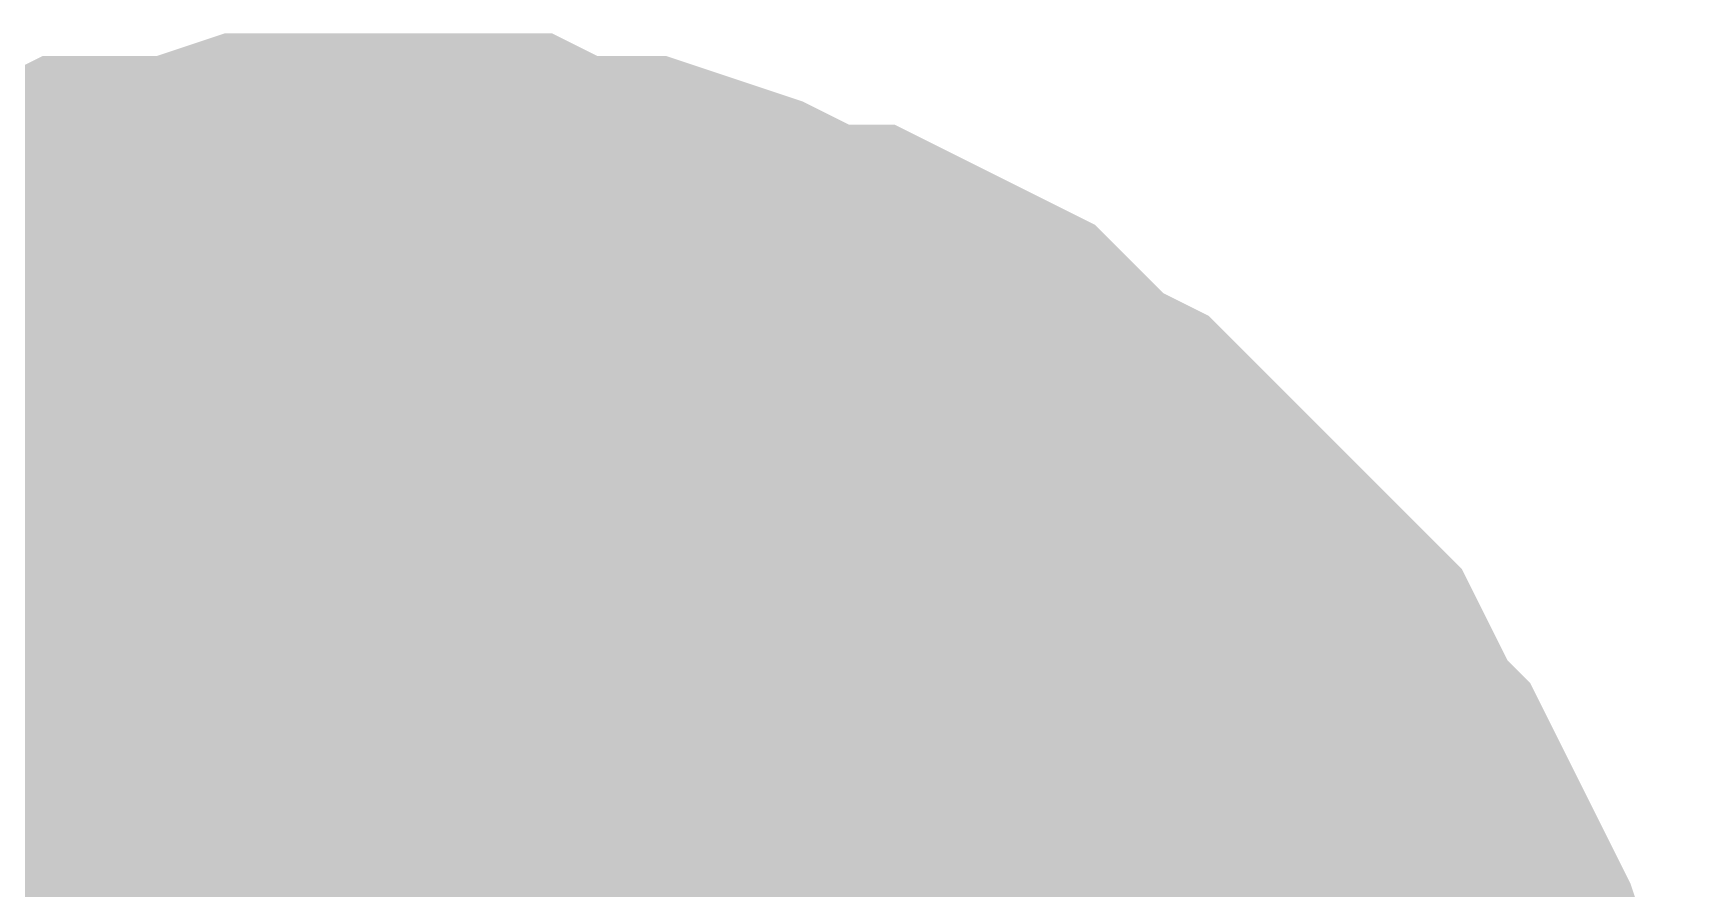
# Model space of a CAD drawing. Header units: inches. Extents: x 0 to 432, y 0 to 280.
# Drawn here: x 219.038 to 219.857, y 37.574 to 37.995 of the extents above; entities that cross this region are included whole.
import ezdxf

# ---------------------------------------------------------------- set-up
doc = ezdxf.new("R2010")
doc.units = ezdxf.units.IN
doc.layers.add('Sheet', color=255, linetype='Continuous')

msp = doc.modelspace()

# ---------------------------------------------------------------- linework, layer by layer
at = {"layer": 'Sheet'}
for points in [[(218.88738, 37.73248, 0.29972, 0.29972, 0), (218.89861, 37.74371, 0.29972, 0.29972, 0), (218.92107, 37.75494, 0.29972, 0.29972, 0), (218.94353, 37.7774, 0.29972, 0.29972, 0), (218.966, 37.78863, 0.29972, 0.29972, 0), (218.98846, 37.79986, 0.29972, 0.29972, 0), (219.01092, 37.79986, 0.29972, 0.29972, 0), (219.03338, 37.81109, 0.29972, 0.29972, 0), (219.05584, 37.82232, 0.29972, 0.29972, 0), (219.0783, 37.83355, 0.29972, 0.29972, 0), (219.10076, 37.83355, 0.29972, 0.29972, 0), (219.12323, 37.83355, 0.29972, 0.29972, 0), (219.15692, 37.84477, 0.29972, 0.29972, 0), (219.17938, 37.84477, 0.29972, 0.29972, 0), (219.20184, 37.84477, 0.29972, 0.29972, 0)], [(218.88738, 37.73248, 0.29972, 0.29972, 0), (218.89861, 37.74371, 0.29972, 0.29972, 0), (218.92107, 37.75494, 0.29972, 0.29972, 0), (218.94353, 37.7774, 0.29972, 0.29972, 0), (218.966, 37.78863, 0.29972, 0.29972, 0), (218.98846, 37.79986, 0.29972, 0.29972, 0), (219.01092, 37.79986, 0.29972, 0.29972, 0), (219.03338, 37.81109, 0.29972, 0.29972, 0), (219.05584, 37.82232, 0.29972, 0.29972, 0), (219.0783, 37.83355, 0.29972, 0.29972, 0), (219.10076, 37.83355, 0.29972, 0.29972, 0), (219.12323, 37.83355, 0.29972, 0.29972, 0), (219.15692, 37.84477, 0.29972, 0.29972, 0), (219.17938, 37.84477, 0.29972, 0.29972, 0), (219.20184, 37.84477, 0.29972, 0.29972, 0)], [(218.88738, 37.73248, 0.29972, 0.29972, 0), (218.89861, 37.74371, 0.29972, 0.29972, 0), (218.92107, 37.75494, 0.29972, 0.29972, 0), (218.94353, 37.7774, 0.29972, 0.29972, 0), (218.966, 37.78863, 0.29972, 0.29972, 0), (218.98846, 37.79986, 0.29972, 0.29972, 0), (219.01092, 37.79986, 0.29972, 0.29972, 0), (219.03338, 37.81109, 0.29972, 0.29972, 0), (219.05584, 37.82232, 0.29972, 0.29972, 0), (219.0783, 37.83355, 0.29972, 0.29972, 0), (219.10076, 37.83355, 0.29972, 0.29972, 0), (219.12323, 37.83355, 0.29972, 0.29972, 0), (219.15692, 37.84477, 0.29972, 0.29972, 0), (219.17938, 37.84477, 0.29972, 0.29972, 0), (219.20184, 37.84477, 0.29972, 0.29972, 0)], [(218.88738, 37.73248, 0.29972, 0.29972, 0), (218.89861, 37.74371, 0.29972, 0.29972, 0), (218.92107, 37.75494, 0.29972, 0.29972, 0), (218.94353, 37.7774, 0.29972, 0.29972, 0), (218.966, 37.78863, 0.29972, 0.29972, 0), (218.98846, 37.79986, 0.29972, 0.29972, 0), (219.01092, 37.79986, 0.29972, 0.29972, 0), (219.03338, 37.81109, 0.29972, 0.29972, 0), (219.05584, 37.82232, 0.29972, 0.29972, 0), (219.0783, 37.83355, 0.29972, 0.29972, 0), (219.10076, 37.83355, 0.29972, 0.29972, 0), (219.12323, 37.83355, 0.29972, 0.29972, 0), (219.15692, 37.84477, 0.29972, 0.29972, 0), (219.17938, 37.84477, 0.29972, 0.29972, 0), (219.20184, 37.84477, 0.29972, 0.29972, 0)], [(218.88738, 37.73248, 0.29972, 0.29972, 0), (218.89861, 37.74371, 0.29972, 0.29972, 0), (218.92107, 37.75494, 0.29972, 0.29972, 0), (218.94353, 37.7774, 0.29972, 0.29972, 0), (218.966, 37.78863, 0.29972, 0.29972, 0), (218.98846, 37.79986, 0.29972, 0.29972, 0), (219.01092, 37.79986, 0.29972, 0.29972, 0), (219.03338, 37.81109, 0.29972, 0.29972, 0), (219.05584, 37.82232, 0.29972, 0.29972, 0), (219.0783, 37.83355, 0.29972, 0.29972, 0), (219.10076, 37.83355, 0.29972, 0.29972, 0), (219.12323, 37.83355, 0.29972, 0.29972, 0), (219.15692, 37.84477, 0.29972, 0.29972, 0), (219.17938, 37.84477, 0.29972, 0.29972, 0), (219.20184, 37.84477, 0.29972, 0.29972, 0)], [(218.88738, 37.73248, 0.29972, 0.29972, 0), (218.89861, 37.74371, 0.29972, 0.29972, 0), (218.92107, 37.75494, 0.29972, 0.29972, 0), (218.94353, 37.7774, 0.29972, 0.29972, 0), (218.966, 37.78863, 0.29972, 0.29972, 0), (218.98846, 37.79986, 0.29972, 0.29972, 0), (219.01092, 37.79986, 0.29972, 0.29972, 0), (219.03338, 37.81109, 0.29972, 0.29972, 0), (219.05584, 37.82232, 0.29972, 0.29972, 0), (219.0783, 37.83355, 0.29972, 0.29972, 0), (219.10076, 37.83355, 0.29972, 0.29972, 0), (219.12323, 37.83355, 0.29972, 0.29972, 0), (219.15692, 37.84477, 0.29972, 0.29972, 0), (219.17938, 37.84477, 0.29972, 0.29972, 0), (219.20184, 37.84477, 0.29972, 0.29972, 0)], [(219.20184, 37.84477, 0.29972, 0.29972, 0), (219.20184, 37.84477, 0.29972, 0.29972, 0)], [(219.20184, 37.84477, 0.29972, 0.29972, 0), (219.2243, 37.84477, 0.29972, 0.29972, 0), (219.258, 37.84477, 0.29972, 0.29972, 0), (219.28046, 37.83355, 0.29972, 0.29972, 0), (219.30292, 37.83355, 0.29972, 0.29972, 0), (219.32538, 37.83355, 0.29972, 0.29972, 0), (219.35907, 37.82232, 0.29972, 0.29972, 0), (219.38153, 37.81109, 0.29972, 0.29972, 0), (219.404, 37.79986, 0.29972, 0.29972, 0), (219.42646, 37.79986, 0.29972, 0.29972, 0), (219.44892, 37.78863, 0.29972, 0.29972, 0), (219.47138, 37.7774, 0.29972, 0.29972, 0), (219.49384, 37.75494, 0.29972, 0.29972, 0), (219.50507, 37.74371, 0.29972, 0.29972, 0), (219.52753, 37.73248, 0.29972, 0.29972, 0), (219.54999, 37.71002, 0.29972, 0.29972, 0), (219.56123, 37.69879, 0.29972, 0.29972, 0), (219.58369, 37.67633, 0.29972, 0.29972, 0), (219.59492, 37.6651, 0.29972, 0.29972, 0), (219.61738, 37.64264, 0.29972, 0.29972, 0), (219.62861, 37.62018, 0.29972, 0.29972, 0), (219.63984, 37.59772, 0.29972, 0.29972, 0), (219.65107, 37.58649, 0.29972, 0.29972, 0), (219.6623, 37.56403, 0.29972, 0.29972, 0), (219.67353, 37.54157, 0.29972, 0.29972, 0), (219.68476, 37.51911, 0.29972, 0.29972, 0), (219.69599, 37.48542, 0.29972, 0.29972, 0), (219.70723, 37.46296, 0.29972, 0.29972, 0), (219.70723, 37.4405, 0.29972, 0.29972, 0), (219.70723, 37.41804, 0.29972, 0.29972, 0)], [(219.20184, 37.84477, 0.29972, 0.29972, 0), (219.20184, 37.84477, 0.29972, 0.29972, 0)], [(219.20184, 37.84477, 0.29972, 0.29972, 0), (219.2243, 37.84477, 0.29972, 0.29972, 0), (219.258, 37.84477, 0.29972, 0.29972, 0), (219.28046, 37.83355, 0.29972, 0.29972, 0), (219.30292, 37.83355, 0.29972, 0.29972, 0), (219.32538, 37.83355, 0.29972, 0.29972, 0), (219.35907, 37.82232, 0.29972, 0.29972, 0), (219.38153, 37.81109, 0.29972, 0.29972, 0), (219.404, 37.79986, 0.29972, 0.29972, 0), (219.42646, 37.79986, 0.29972, 0.29972, 0), (219.44892, 37.78863, 0.29972, 0.29972, 0), (219.47138, 37.7774, 0.29972, 0.29972, 0), (219.49384, 37.75494, 0.29972, 0.29972, 0), (219.50507, 37.74371, 0.29972, 0.29972, 0), (219.52753, 37.73248, 0.29972, 0.29972, 0), (219.54999, 37.71002, 0.29972, 0.29972, 0), (219.56123, 37.69879, 0.29972, 0.29972, 0), (219.58369, 37.67633, 0.29972, 0.29972, 0), (219.59492, 37.6651, 0.29972, 0.29972, 0), (219.61738, 37.64264, 0.29972, 0.29972, 0), (219.62861, 37.62018, 0.29972, 0.29972, 0), (219.63984, 37.59772, 0.29972, 0.29972, 0), (219.65107, 37.58649, 0.29972, 0.29972, 0), (219.6623, 37.56403, 0.29972, 0.29972, 0), (219.67353, 37.54157, 0.29972, 0.29972, 0), (219.68476, 37.51911, 0.29972, 0.29972, 0), (219.69599, 37.48542, 0.29972, 0.29972, 0), (219.70723, 37.46296, 0.29972, 0.29972, 0), (219.70723, 37.4405, 0.29972, 0.29972, 0), (219.70723, 37.41804, 0.29972, 0.29972, 0)], [(219.20184, 37.84477, 0.29972, 0.29972, 0), (219.20184, 37.84477, 0.29972, 0.29972, 0)], [(219.20184, 37.84477, 0.29972, 0.29972, 0), (219.2243, 37.84477, 0.29972, 0.29972, 0), (219.258, 37.84477, 0.29972, 0.29972, 0), (219.28046, 37.83355, 0.29972, 0.29972, 0), (219.30292, 37.83355, 0.29972, 0.29972, 0), (219.32538, 37.83355, 0.29972, 0.29972, 0), (219.35907, 37.82232, 0.29972, 0.29972, 0), (219.38153, 37.81109, 0.29972, 0.29972, 0), (219.404, 37.79986, 0.29972, 0.29972, 0), (219.42646, 37.79986, 0.29972, 0.29972, 0), (219.44892, 37.78863, 0.29972, 0.29972, 0), (219.47138, 37.7774, 0.29972, 0.29972, 0), (219.49384, 37.75494, 0.29972, 0.29972, 0), (219.50507, 37.74371, 0.29972, 0.29972, 0), (219.52753, 37.73248, 0.29972, 0.29972, 0), (219.54999, 37.71002, 0.29972, 0.29972, 0), (219.56123, 37.69879, 0.29972, 0.29972, 0), (219.58369, 37.67633, 0.29972, 0.29972, 0), (219.59492, 37.6651, 0.29972, 0.29972, 0), (219.61738, 37.64264, 0.29972, 0.29972, 0), (219.62861, 37.62018, 0.29972, 0.29972, 0), (219.63984, 37.59772, 0.29972, 0.29972, 0), (219.65107, 37.58649, 0.29972, 0.29972, 0), (219.6623, 37.56403, 0.29972, 0.29972, 0), (219.67353, 37.54157, 0.29972, 0.29972, 0), (219.68476, 37.51911, 0.29972, 0.29972, 0), (219.69599, 37.48542, 0.29972, 0.29972, 0), (219.70723, 37.46296, 0.29972, 0.29972, 0), (219.70723, 37.4405, 0.29972, 0.29972, 0), (219.70723, 37.41804, 0.29972, 0.29972, 0)], [(219.20184, 37.84477, 0.29972, 0.29972, 0), (219.20184, 37.84477, 0.29972, 0.29972, 0)], [(219.20184, 37.84477, 0.29972, 0.29972, 0), (219.2243, 37.84477, 0.29972, 0.29972, 0), (219.258, 37.84477, 0.29972, 0.29972, 0), (219.28046, 37.83355, 0.29972, 0.29972, 0), (219.30292, 37.83355, 0.29972, 0.29972, 0), (219.32538, 37.83355, 0.29972, 0.29972, 0), (219.35907, 37.82232, 0.29972, 0.29972, 0), (219.38153, 37.81109, 0.29972, 0.29972, 0), (219.404, 37.79986, 0.29972, 0.29972, 0), (219.42646, 37.79986, 0.29972, 0.29972, 0), (219.44892, 37.78863, 0.29972, 0.29972, 0), (219.47138, 37.7774, 0.29972, 0.29972, 0), (219.49384, 37.75494, 0.29972, 0.29972, 0), (219.50507, 37.74371, 0.29972, 0.29972, 0), (219.52753, 37.73248, 0.29972, 0.29972, 0), (219.54999, 37.71002, 0.29972, 0.29972, 0), (219.56123, 37.69879, 0.29972, 0.29972, 0), (219.58369, 37.67633, 0.29972, 0.29972, 0), (219.59492, 37.6651, 0.29972, 0.29972, 0), (219.61738, 37.64264, 0.29972, 0.29972, 0), (219.62861, 37.62018, 0.29972, 0.29972, 0), (219.63984, 37.59772, 0.29972, 0.29972, 0), (219.65107, 37.58649, 0.29972, 0.29972, 0), (219.6623, 37.56403, 0.29972, 0.29972, 0), (219.67353, 37.54157, 0.29972, 0.29972, 0), (219.68476, 37.51911, 0.29972, 0.29972, 0), (219.69599, 37.48542, 0.29972, 0.29972, 0), (219.70723, 37.46296, 0.29972, 0.29972, 0), (219.70723, 37.4405, 0.29972, 0.29972, 0), (219.70723, 37.41804, 0.29972, 0.29972, 0)], [(219.20184, 37.84477, 0.29972, 0.29972, 0), (219.20184, 37.84477, 0.29972, 0.29972, 0)], [(219.20184, 37.84477, 0.29972, 0.29972, 0), (219.2243, 37.84477, 0.29972, 0.29972, 0), (219.258, 37.84477, 0.29972, 0.29972, 0), (219.28046, 37.83355, 0.29972, 0.29972, 0), (219.30292, 37.83355, 0.29972, 0.29972, 0), (219.32538, 37.83355, 0.29972, 0.29972, 0), (219.35907, 37.82232, 0.29972, 0.29972, 0), (219.38153, 37.81109, 0.29972, 0.29972, 0), (219.404, 37.79986, 0.29972, 0.29972, 0), (219.42646, 37.79986, 0.29972, 0.29972, 0), (219.44892, 37.78863, 0.29972, 0.29972, 0), (219.47138, 37.7774, 0.29972, 0.29972, 0), (219.49384, 37.75494, 0.29972, 0.29972, 0), (219.50507, 37.74371, 0.29972, 0.29972, 0), (219.52753, 37.73248, 0.29972, 0.29972, 0), (219.54999, 37.71002, 0.29972, 0.29972, 0), (219.56123, 37.69879, 0.29972, 0.29972, 0), (219.58369, 37.67633, 0.29972, 0.29972, 0), (219.59492, 37.6651, 0.29972, 0.29972, 0), (219.61738, 37.64264, 0.29972, 0.29972, 0), (219.62861, 37.62018, 0.29972, 0.29972, 0), (219.63984, 37.59772, 0.29972, 0.29972, 0), (219.65107, 37.58649, 0.29972, 0.29972, 0), (219.6623, 37.56403, 0.29972, 0.29972, 0), (219.67353, 37.54157, 0.29972, 0.29972, 0), (219.68476, 37.51911, 0.29972, 0.29972, 0), (219.69599, 37.48542, 0.29972, 0.29972, 0), (219.70723, 37.46296, 0.29972, 0.29972, 0), (219.70723, 37.4405, 0.29972, 0.29972, 0), (219.70723, 37.41804, 0.29972, 0.29972, 0)], [(219.20184, 37.84477, 0.29972, 0.29972, 0), (219.20184, 37.84477, 0.29972, 0.29972, 0)], [(219.20184, 37.84477, 0.29972, 0.29972, 0), (219.2243, 37.84477, 0.29972, 0.29972, 0), (219.258, 37.84477, 0.29972, 0.29972, 0), (219.28046, 37.83355, 0.29972, 0.29972, 0), (219.30292, 37.83355, 0.29972, 0.29972, 0), (219.32538, 37.83355, 0.29972, 0.29972, 0), (219.35907, 37.82232, 0.29972, 0.29972, 0), (219.38153, 37.81109, 0.29972, 0.29972, 0), (219.404, 37.79986, 0.29972, 0.29972, 0), (219.42646, 37.79986, 0.29972, 0.29972, 0), (219.44892, 37.78863, 0.29972, 0.29972, 0), (219.47138, 37.7774, 0.29972, 0.29972, 0), (219.49384, 37.75494, 0.29972, 0.29972, 0), (219.50507, 37.74371, 0.29972, 0.29972, 0), (219.52753, 37.73248, 0.29972, 0.29972, 0), (219.54999, 37.71002, 0.29972, 0.29972, 0), (219.56123, 37.69879, 0.29972, 0.29972, 0), (219.58369, 37.67633, 0.29972, 0.29972, 0), (219.59492, 37.6651, 0.29972, 0.29972, 0), (219.61738, 37.64264, 0.29972, 0.29972, 0), (219.62861, 37.62018, 0.29972, 0.29972, 0), (219.63984, 37.59772, 0.29972, 0.29972, 0), (219.65107, 37.58649, 0.29972, 0.29972, 0), (219.6623, 37.56403, 0.29972, 0.29972, 0), (219.67353, 37.54157, 0.29972, 0.29972, 0), (219.68476, 37.51911, 0.29972, 0.29972, 0), (219.69599, 37.48542, 0.29972, 0.29972, 0), (219.70723, 37.46296, 0.29972, 0.29972, 0), (219.70723, 37.4405, 0.29972, 0.29972, 0), (219.70723, 37.41804, 0.29972, 0.29972, 0)], [(218.98846, 37.79986, 0.09906, 0.09906, 0), (219.01092, 37.79986, 0.09906, 0.09906, 0), (219.03338, 37.81109, 0.09906, 0.09906, 0), (219.05584, 37.82232, 0.09906, 0.09906, 0), (219.0783, 37.83355, 0.09906, 0.09906, 0), (219.10076, 37.83355, 0.09906, 0.09906, 0), (219.12323, 37.83355, 0.09906, 0.09906, 0), (219.15692, 37.84477, 0.09906, 0.09906, 0), (219.17938, 37.84477, 0.09906, 0.09906, 0), (219.20184, 37.84477, 0.09906, 0.09906, 0)], [(218.98846, 37.79986, 0.09906, 0.09906, 0), (219.01092, 37.79986, 0.09906, 0.09906, 0), (219.03338, 37.81109, 0.09906, 0.09906, 0), (219.05584, 37.82232, 0.09906, 0.09906, 0), (219.0783, 37.83355, 0.09906, 0.09906, 0), (219.10076, 37.83355, 0.09906, 0.09906, 0), (219.12323, 37.83355, 0.09906, 0.09906, 0), (219.15692, 37.84477, 0.09906, 0.09906, 0), (219.17938, 37.84477, 0.09906, 0.09906, 0), (219.20184, 37.84477, 0.09906, 0.09906, 0)], [(218.98846, 37.79986, 0.09906, 0.09906, 0), (219.01092, 37.79986, 0.09906, 0.09906, 0), (219.03338, 37.81109, 0.09906, 0.09906, 0), (219.05584, 37.82232, 0.09906, 0.09906, 0), (219.0783, 37.83355, 0.09906, 0.09906, 0), (219.10076, 37.83355, 0.09906, 0.09906, 0), (219.12323, 37.83355, 0.09906, 0.09906, 0), (219.15692, 37.84477, 0.09906, 0.09906, 0), (219.17938, 37.84477, 0.09906, 0.09906, 0), (219.20184, 37.84477, 0.09906, 0.09906, 0)], [(218.98846, 37.79986, 0.09906, 0.09906, 0), (219.01092, 37.79986, 0.09906, 0.09906, 0), (219.03338, 37.81109, 0.09906, 0.09906, 0), (219.05584, 37.82232, 0.09906, 0.09906, 0), (219.0783, 37.83355, 0.09906, 0.09906, 0), (219.10076, 37.83355, 0.09906, 0.09906, 0), (219.12323, 37.83355, 0.09906, 0.09906, 0), (219.15692, 37.84477, 0.09906, 0.09906, 0), (219.17938, 37.84477, 0.09906, 0.09906, 0), (219.20184, 37.84477, 0.09906, 0.09906, 0)], [(218.98846, 37.79986, 0.09906, 0.09906, 0), (219.01092, 37.79986, 0.09906, 0.09906, 0), (219.03338, 37.81109, 0.09906, 0.09906, 0), (219.05584, 37.82232, 0.09906, 0.09906, 0), (219.0783, 37.83355, 0.09906, 0.09906, 0), (219.10076, 37.83355, 0.09906, 0.09906, 0), (219.12323, 37.83355, 0.09906, 0.09906, 0), (219.15692, 37.84477, 0.09906, 0.09906, 0), (219.17938, 37.84477, 0.09906, 0.09906, 0), (219.20184, 37.84477, 0.09906, 0.09906, 0)], [(218.98846, 37.79986, 0.09906, 0.09906, 0), (219.01092, 37.79986, 0.09906, 0.09906, 0), (219.03338, 37.81109, 0.09906, 0.09906, 0), (219.05584, 37.82232, 0.09906, 0.09906, 0), (219.0783, 37.83355, 0.09906, 0.09906, 0), (219.10076, 37.83355, 0.09906, 0.09906, 0), (219.12323, 37.83355, 0.09906, 0.09906, 0), (219.15692, 37.84477, 0.09906, 0.09906, 0), (219.17938, 37.84477, 0.09906, 0.09906, 0), (219.20184, 37.84477, 0.09906, 0.09906, 0)], [(219.20184, 37.84477, 0.09906, 0.09906, 0), (219.20184, 37.84477, 0.09906, 0.09906, 0)], [(219.20184, 37.84477, 0.09906, 0.09906, 0), (219.2243, 37.84477, 0.09906, 0.09906, 0), (219.258, 37.84477, 0.09906, 0.09906, 0), (219.28046, 37.83355, 0.09906, 0.09906, 0), (219.30292, 37.83355, 0.09906, 0.09906, 0), (219.32538, 37.83355, 0.09906, 0.09906, 0), (219.35907, 37.82232, 0.09906, 0.09906, 0), (219.38153, 37.81109, 0.09906, 0.09906, 0), (219.404, 37.79986, 0.09906, 0.09906, 0), (219.42646, 37.79986, 0.09906, 0.09906, 0), (219.44892, 37.78863, 0.09906, 0.09906, 0), (219.47138, 37.7774, 0.09906, 0.09906, 0), (219.49384, 37.75494, 0.09906, 0.09906, 0), (219.50507, 37.74371, 0.09906, 0.09906, 0), (219.52753, 37.73248, 0.09906, 0.09906, 0), (219.54999, 37.71002, 0.09906, 0.09906, 0), (219.56123, 37.69879, 0.09906, 0.09906, 0), (219.58369, 37.67633, 0.09906, 0.09906, 0), (219.59492, 37.6651, 0.09906, 0.09906, 0), (219.61738, 37.64264, 0.09906, 0.09906, 0), (219.62861, 37.62018, 0.09906, 0.09906, 0), (219.63984, 37.59772, 0.09906, 0.09906, 0), (219.65107, 37.58649, 0.09906, 0.09906, 0), (219.6623, 37.56403, 0.09906, 0.09906, 0), (219.67353, 37.54157, 0.09906, 0.09906, 0), (219.68476, 37.51911, 0.09906, 0.09906, 0)], [(219.20184, 37.84477, 0.09906, 0.09906, 0), (219.20184, 37.84477, 0.09906, 0.09906, 0)], [(219.20184, 37.84477, 0.09906, 0.09906, 0), (219.2243, 37.84477, 0.09906, 0.09906, 0), (219.258, 37.84477, 0.09906, 0.09906, 0), (219.28046, 37.83355, 0.09906, 0.09906, 0), (219.30292, 37.83355, 0.09906, 0.09906, 0), (219.32538, 37.83355, 0.09906, 0.09906, 0), (219.35907, 37.82232, 0.09906, 0.09906, 0), (219.38153, 37.81109, 0.09906, 0.09906, 0), (219.404, 37.79986, 0.09906, 0.09906, 0), (219.42646, 37.79986, 0.09906, 0.09906, 0), (219.44892, 37.78863, 0.09906, 0.09906, 0), (219.47138, 37.7774, 0.09906, 0.09906, 0), (219.49384, 37.75494, 0.09906, 0.09906, 0), (219.50507, 37.74371, 0.09906, 0.09906, 0), (219.52753, 37.73248, 0.09906, 0.09906, 0), (219.54999, 37.71002, 0.09906, 0.09906, 0), (219.56123, 37.69879, 0.09906, 0.09906, 0), (219.58369, 37.67633, 0.09906, 0.09906, 0), (219.59492, 37.6651, 0.09906, 0.09906, 0), (219.61738, 37.64264, 0.09906, 0.09906, 0), (219.62861, 37.62018, 0.09906, 0.09906, 0), (219.63984, 37.59772, 0.09906, 0.09906, 0), (219.65107, 37.58649, 0.09906, 0.09906, 0), (219.6623, 37.56403, 0.09906, 0.09906, 0), (219.67353, 37.54157, 0.09906, 0.09906, 0), (219.68476, 37.51911, 0.09906, 0.09906, 0)], [(219.20184, 37.84477, 0.09906, 0.09906, 0), (219.20184, 37.84477, 0.09906, 0.09906, 0)], [(219.20184, 37.84477, 0.09906, 0.09906, 0), (219.2243, 37.84477, 0.09906, 0.09906, 0), (219.258, 37.84477, 0.09906, 0.09906, 0), (219.28046, 37.83355, 0.09906, 0.09906, 0), (219.30292, 37.83355, 0.09906, 0.09906, 0), (219.32538, 37.83355, 0.09906, 0.09906, 0), (219.35907, 37.82232, 0.09906, 0.09906, 0), (219.38153, 37.81109, 0.09906, 0.09906, 0), (219.404, 37.79986, 0.09906, 0.09906, 0), (219.42646, 37.79986, 0.09906, 0.09906, 0), (219.44892, 37.78863, 0.09906, 0.09906, 0), (219.47138, 37.7774, 0.09906, 0.09906, 0), (219.49384, 37.75494, 0.09906, 0.09906, 0), (219.50507, 37.74371, 0.09906, 0.09906, 0), (219.52753, 37.73248, 0.09906, 0.09906, 0), (219.54999, 37.71002, 0.09906, 0.09906, 0), (219.56123, 37.69879, 0.09906, 0.09906, 0), (219.58369, 37.67633, 0.09906, 0.09906, 0), (219.59492, 37.6651, 0.09906, 0.09906, 0), (219.61738, 37.64264, 0.09906, 0.09906, 0), (219.62861, 37.62018, 0.09906, 0.09906, 0), (219.63984, 37.59772, 0.09906, 0.09906, 0), (219.65107, 37.58649, 0.09906, 0.09906, 0), (219.6623, 37.56403, 0.09906, 0.09906, 0), (219.67353, 37.54157, 0.09906, 0.09906, 0), (219.68476, 37.51911, 0.09906, 0.09906, 0)], [(219.20184, 37.84477, 0.09906, 0.09906, 0), (219.20184, 37.84477, 0.09906, 0.09906, 0)], [(219.20184, 37.84477, 0.09906, 0.09906, 0), (219.2243, 37.84477, 0.09906, 0.09906, 0), (219.258, 37.84477, 0.09906, 0.09906, 0), (219.28046, 37.83355, 0.09906, 0.09906, 0), (219.30292, 37.83355, 0.09906, 0.09906, 0), (219.32538, 37.83355, 0.09906, 0.09906, 0), (219.35907, 37.82232, 0.09906, 0.09906, 0), (219.38153, 37.81109, 0.09906, 0.09906, 0), (219.404, 37.79986, 0.09906, 0.09906, 0), (219.42646, 37.79986, 0.09906, 0.09906, 0), (219.44892, 37.78863, 0.09906, 0.09906, 0), (219.47138, 37.7774, 0.09906, 0.09906, 0), (219.49384, 37.75494, 0.09906, 0.09906, 0), (219.50507, 37.74371, 0.09906, 0.09906, 0), (219.52753, 37.73248, 0.09906, 0.09906, 0), (219.54999, 37.71002, 0.09906, 0.09906, 0), (219.56123, 37.69879, 0.09906, 0.09906, 0), (219.58369, 37.67633, 0.09906, 0.09906, 0), (219.59492, 37.6651, 0.09906, 0.09906, 0), (219.61738, 37.64264, 0.09906, 0.09906, 0), (219.62861, 37.62018, 0.09906, 0.09906, 0), (219.63984, 37.59772, 0.09906, 0.09906, 0), (219.65107, 37.58649, 0.09906, 0.09906, 0), (219.6623, 37.56403, 0.09906, 0.09906, 0), (219.67353, 37.54157, 0.09906, 0.09906, 0), (219.68476, 37.51911, 0.09906, 0.09906, 0)], [(219.20184, 37.84477, 0.09906, 0.09906, 0), (219.20184, 37.84477, 0.09906, 0.09906, 0)], [(219.20184, 37.84477, 0.09906, 0.09906, 0), (219.2243, 37.84477, 0.09906, 0.09906, 0), (219.258, 37.84477, 0.09906, 0.09906, 0), (219.28046, 37.83355, 0.09906, 0.09906, 0), (219.30292, 37.83355, 0.09906, 0.09906, 0), (219.32538, 37.83355, 0.09906, 0.09906, 0), (219.35907, 37.82232, 0.09906, 0.09906, 0), (219.38153, 37.81109, 0.09906, 0.09906, 0), (219.404, 37.79986, 0.09906, 0.09906, 0), (219.42646, 37.79986, 0.09906, 0.09906, 0), (219.44892, 37.78863, 0.09906, 0.09906, 0), (219.47138, 37.7774, 0.09906, 0.09906, 0), (219.49384, 37.75494, 0.09906, 0.09906, 0), (219.50507, 37.74371, 0.09906, 0.09906, 0), (219.52753, 37.73248, 0.09906, 0.09906, 0), (219.54999, 37.71002, 0.09906, 0.09906, 0), (219.56123, 37.69879, 0.09906, 0.09906, 0), (219.58369, 37.67633, 0.09906, 0.09906, 0), (219.59492, 37.6651, 0.09906, 0.09906, 0), (219.61738, 37.64264, 0.09906, 0.09906, 0), (219.62861, 37.62018, 0.09906, 0.09906, 0), (219.63984, 37.59772, 0.09906, 0.09906, 0), (219.65107, 37.58649, 0.09906, 0.09906, 0), (219.6623, 37.56403, 0.09906, 0.09906, 0), (219.67353, 37.54157, 0.09906, 0.09906, 0), (219.68476, 37.51911, 0.09906, 0.09906, 0)], [(219.20184, 37.84477, 0.09906, 0.09906, 0), (219.20184, 37.84477, 0.09906, 0.09906, 0)], [(219.20184, 37.84477, 0.09906, 0.09906, 0), (219.2243, 37.84477, 0.09906, 0.09906, 0), (219.258, 37.84477, 0.09906, 0.09906, 0), (219.28046, 37.83355, 0.09906, 0.09906, 0), (219.30292, 37.83355, 0.09906, 0.09906, 0), (219.32538, 37.83355, 0.09906, 0.09906, 0), (219.35907, 37.82232, 0.09906, 0.09906, 0), (219.38153, 37.81109, 0.09906, 0.09906, 0), (219.404, 37.79986, 0.09906, 0.09906, 0), (219.42646, 37.79986, 0.09906, 0.09906, 0), (219.44892, 37.78863, 0.09906, 0.09906, 0), (219.47138, 37.7774, 0.09906, 0.09906, 0), (219.49384, 37.75494, 0.09906, 0.09906, 0), (219.50507, 37.74371, 0.09906, 0.09906, 0), (219.52753, 37.73248, 0.09906, 0.09906, 0), (219.54999, 37.71002, 0.09906, 0.09906, 0), (219.56123, 37.69879, 0.09906, 0.09906, 0), (219.58369, 37.67633, 0.09906, 0.09906, 0), (219.59492, 37.6651, 0.09906, 0.09906, 0), (219.61738, 37.64264, 0.09906, 0.09906, 0), (219.62861, 37.62018, 0.09906, 0.09906, 0), (219.63984, 37.59772, 0.09906, 0.09906, 0), (219.65107, 37.58649, 0.09906, 0.09906, 0), (219.6623, 37.56403, 0.09906, 0.09906, 0), (219.67353, 37.54157, 0.09906, 0.09906, 0), (219.68476, 37.51911, 0.09906, 0.09906, 0)]]:
    msp.add_lwpolyline(points, format="xyseb", dxfattribs=at)
msp.add_lwpolyline([(218.948, 37.338, 0.508, 0.508, 1), (219.456, 37.338, 0.508, 0.508, 1)], format="xyseb", close=True, dxfattribs=at)

doc.saveas('drawing.dxf')
